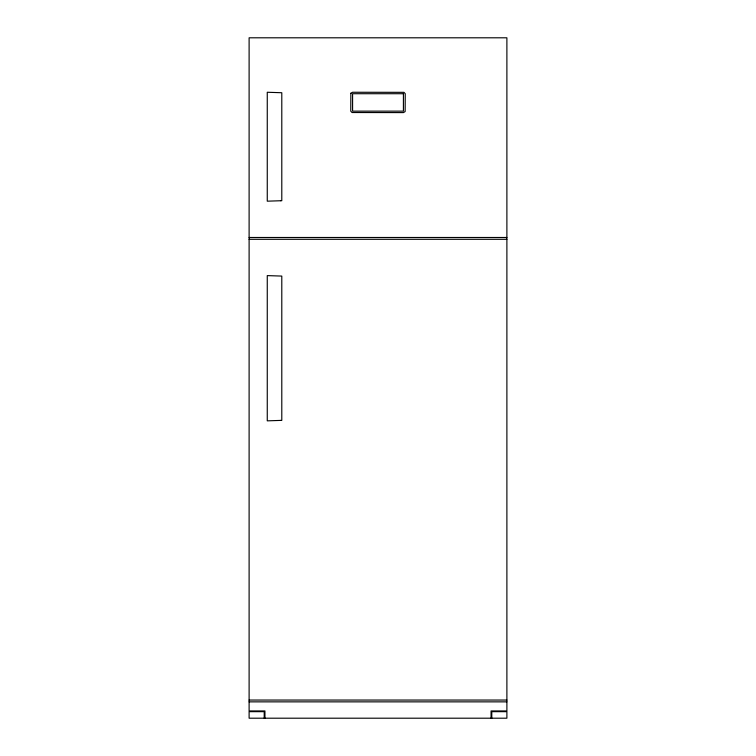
<?xml version="1.0" encoding="UTF-8"?>
<svg xmlns="http://www.w3.org/2000/svg" width="756" height="756" viewBox="0 0 756 756"><rect width="100%" height="100%" fill="white"/><g stroke="black" fill="none" stroke-linecap="round" stroke-linejoin="round"><path stroke-width="1.13" d="M249.111 237.488L506.889 237.488M249.111 239.302L506.889 239.302M249.111 700.047L506.889 700.047M249.111 701.861L506.889 701.861M491.787 718.2L491.787 711.661L506.889 711.661L506.889 718.2L249.111 718.2L249.111 711.661L264.213 711.661L264.213 718.2M491.06 718.2L491.06 710.942L506.889 710.942L506.889 37.8L249.111 37.8L249.111 710.942L264.94 710.942L264.94 718.2M350.86 93.262L350.765 111.141L352.022 112.521L403.411 112.597L405.14 111.586L405.235 93.716L403.978 92.336L352.589 92.26L350.86 93.262M280.778 200.737L267.265 201.181L267.265 92.26L281.79 92.733L281.79 200.718L280.778 200.737M280.778 420.402L267.265 420.846L267.265 275.609L281.79 276.082L281.79 420.374L280.778 420.402M403.411 93.716L352.589 93.716L352.589 111.141L403.411 111.141L403.411 93.716"/></g></svg>
